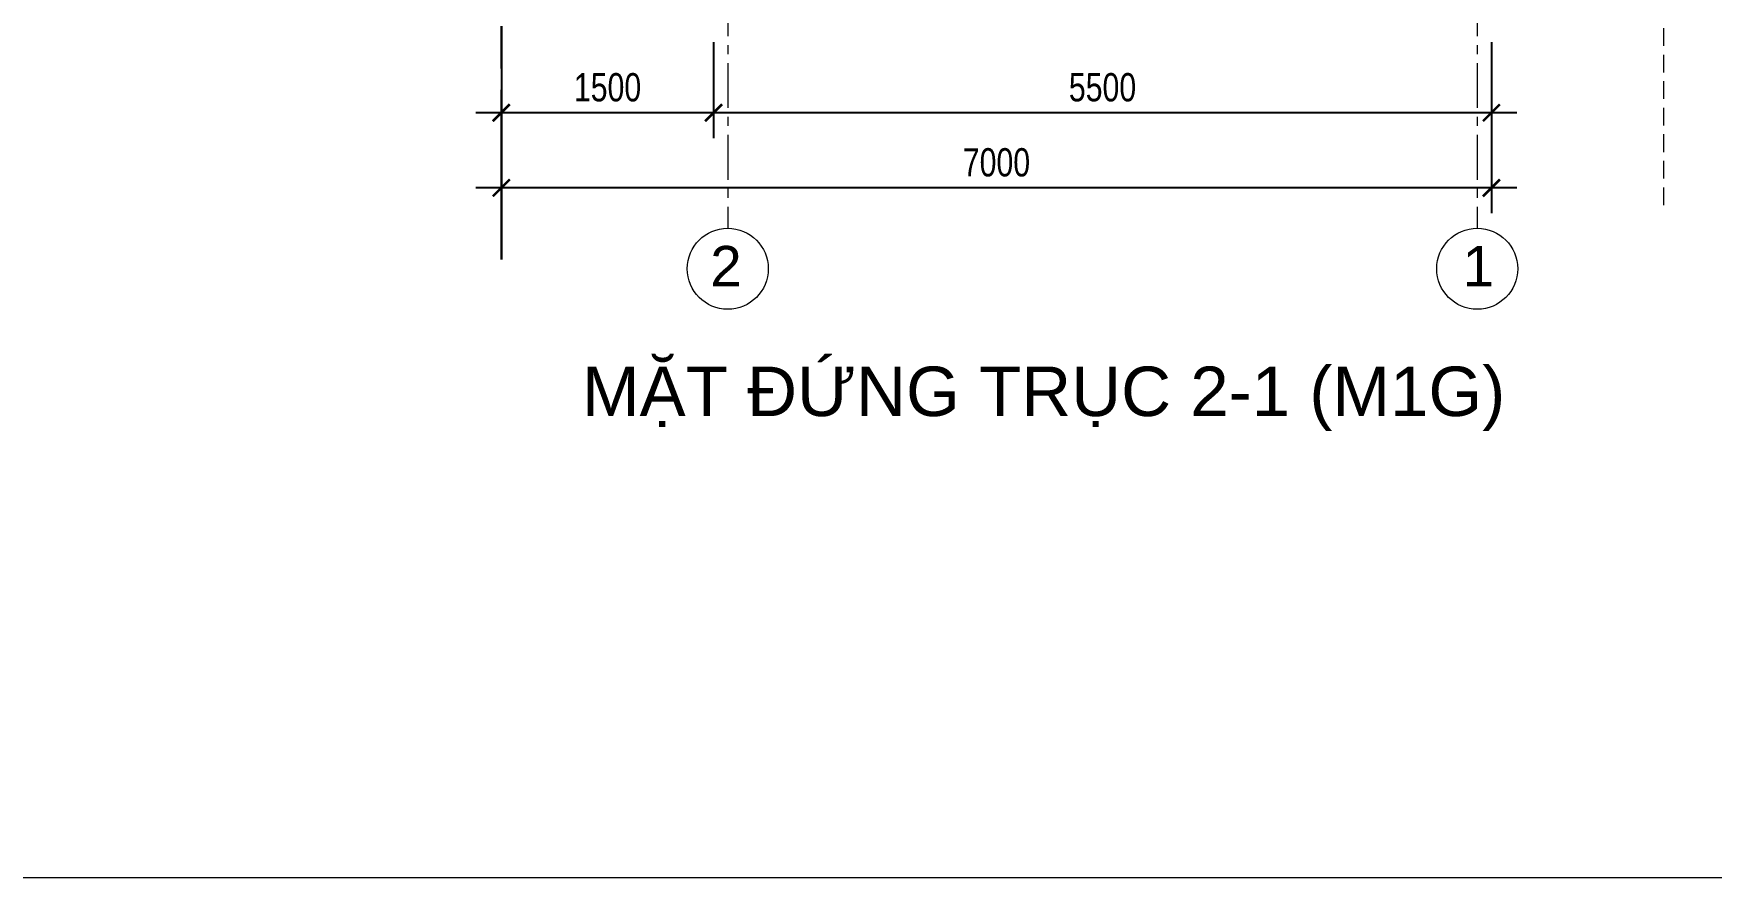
# Model space of a CAD drawing. Header units: millimetres. Extents: x -78046 to 260989, y -99288 to 158505.
# Drawn here: x 195780 to 207645, y 130290 to 136258 of the extents above; entities that cross this region are included whole.
import ezdxf
from ezdxf.enums import TextEntityAlignment as Align

# ---------------------------------------------------------------- set-up
doc = ezdxf.new("R2010")
doc.units = ezdxf.units.MM
doc.header["$LTSCALE"] = 100
doc.header["$PDMODE"] = 98
for name, pattern in [('ACAD_ISO09W100', [45, 24, -3, 6, -3, 6, -3]), ('CENTER', [50.8, 31.75, -6.35, 6.35, -6.35]), ('HIDDEN', [0.375, 0.25, -0.125])]:
    doc.linetypes.add(name, pattern=pattern)
doc.layers.get('Defpoints').update_dxf_attribs({"lineweight": 13})
for name, color, linetype, lineweight in [('-CENTER', 143, 'CENTER', 13), ('-DIM', 9, 'Continuous', 13), ('-HIDE', 3, 'HIDDEN', 13), ('-KH', 143, 'Continuous', 13), ('-LINE1', 7, 'Continuous', 18), ('-TEXT', 7, 'Continuous', 15), ('ranh gioi lo dat', 240, 'ACAD_ISO09W100', 30)]:
    doc.layers.add(name, color=color, linetype=linetype, lineweight=lineweight)
doc.styles.add('1', font='arial.ttf')
doc.styles.add('AVANH', font='VHAVAN_2.TTF', dxfattribs={"width": 0.8})
doc.styles.get("Standard").update_dxf_attribs({"font": 'arial.ttf'})
doc.dimstyles.new('C_100A3', dxfattribs={"dimscale": 100, "dimtxt": 2.5, "dimasz": 1.2, "dimexe": 1.8, "dimexo": 0, "dimgap": 0.75, "dimtad": 1, "dimdec": 0, "dimzin": 0, "dimdsep": 46, "dimtxsty": 'AVANH', "dimblk": 'ARCHTICK', "dimcen": 0, "dimdle": 1.8, "dimclrd": 256, "dimclre": 256, "dimclrt": 7, "dimadec": 0, "dimazin": 0, "dimtfac": 0.0001, "dimtdec": 0, "dimtix": 1, "dimtmove": 2, "dimatfit": 3, "dimldrblk": 'ARCHTICK', "dimfxl": 1.8, "dimtolj": 1, "dimtzin": 0, "dimarcsym": 0})

# ---------------------------------------------------------------- blocks, each defined once
blk = doc.blocks.new('_ARCHTICK')
at = {"const_width": 0.15}
blk.add_lwpolyline([(-0.5, -0.5), (0.5, 0.5)], dxfattribs=at)
blk = doc.blocks.new('*D377')
at = {"layer": '-DIM', "lineweight": -2, "transparency": 16777216}
for p, q in [((200589, 136196), (200589, 135518)), ((206089, 136196), (206089, 135518)), ((206269, 135698), (200409, 135698))]:
    blk.add_line(p, q, dxfattribs=at)
at = {"layer": 'Defpoints', "color": 0, "transparency": 16777216}
for p in [(200589, 136196), (206089, 136196), (200589, 135698)]:
    blk.add_point(p, dxfattribs=at)
at = {"layer": '-DIM', "lineweight": -2, "transparency": 16777216, "xscale": 120, "yscale": 120, "zscale": 120, "rotation": 180}
blk.add_blockref('_ARCHTICK', (200589, 135698), dxfattribs=at)
at = {"layer": '-DIM', "lineweight": -2, "transparency": 16777216, "xscale": 120, "yscale": 120, "zscale": 120}
blk.add_blockref('_ARCHTICK', (206089, 135698), dxfattribs=at)
at = {"layer": '-DIM', "color": 7, "transparency": 16777216, "insert": (203339, 135877), "char_height": 200, "attachment_point": 5, "style": 'AVANH'}
blk.add_mtext('\\A1;5500', dxfattribs=at)
blk = doc.blocks.new('*D378')
at = {"layer": '-DIM', "lineweight": -2, "transparency": 16777216}
for p, q in [((199088, 136111), (199088, 135518)), ((200589, 136196), (200589, 135518)), ((200769, 135698), (198908, 135698))]:
    blk.add_line(p, q, dxfattribs=at)
at = {"layer": 'Defpoints', "color": 0, "transparency": 16777216}
for p in [(199088, 136111), (200589, 136196), (199088, 135698)]:
    blk.add_point(p, dxfattribs=at)
at = {"layer": '-DIM', "lineweight": -2, "transparency": 16777216, "xscale": 120, "yscale": 120, "zscale": 120, "rotation": 180}
blk.add_blockref('_ARCHTICK', (199088, 135698), dxfattribs=at)
at = {"layer": '-DIM', "lineweight": -2, "transparency": 16777216, "xscale": 120, "yscale": 120, "zscale": 120}
blk.add_blockref('_ARCHTICK', (200589, 135698), dxfattribs=at)
at = {"layer": '-DIM', "color": 7, "transparency": 16777216, "insert": (199839, 135877), "char_height": 200, "attachment_point": 5, "style": 'AVANH'}
blk.add_mtext('\\A1;1500', dxfattribs=at)
blk = doc.blocks.new('*D379')
at = {"layer": '-DIM', "lineweight": -2, "transparency": 16777216}
for p, q in [((199088, 136111), (199088, 134987)), ((206089, 136196), (206089, 134987)), ((206269, 135167), (198908, 135167))]:
    blk.add_line(p, q, dxfattribs=at)
at = {"layer": 'Defpoints', "color": 0, "transparency": 16777216}
for p in [(199088, 136111), (206089, 136196), (199088, 135167)]:
    blk.add_point(p, dxfattribs=at)
at = {"layer": '-DIM', "lineweight": -2, "transparency": 16777216, "xscale": 120, "yscale": 120, "zscale": 120, "rotation": 180}
blk.add_blockref('_ARCHTICK', (199088, 135167), dxfattribs=at)
at = {"layer": '-DIM', "lineweight": -2, "transparency": 16777216, "xscale": 120, "yscale": 120, "zscale": 120}
blk.add_blockref('_ARCHTICK', (206089, 135167), dxfattribs=at)
at = {"layer": '-DIM', "color": 7, "transparency": 16777216, "insert": (202589, 135346), "char_height": 200, "attachment_point": 5, "style": 'AVANH'}
blk.add_mtext('\\A1;7000', dxfattribs=at)

msp = doc.modelspace()

# ---------------------------------------------------------------- linework, layer by layer
at = {"layer": '-CENTER', "ltscale": 0.1}
for p, q in [((200688.9, 136557), (200688.9, 134881)), ((205988.7, 136557), (205988.7, 134881))]:
    msp.add_line(p, q, dxfattribs=at)
at = {"layer": '-HIDE', "ltscale": 5}
msp.add_line((207306.4, 154107.8), (207306.4, 134990.1), dxfattribs=at)
at = {"layer": '-KH'}
for centre in [(200688.9, 134594.7), (205988.7, 134594.7)]:
    msp.add_circle(centre, 286.3, dxfattribs=at)
at = {"layer": '-LINE1'}
msp.add_lwpolyline([(181189.3, 130289.9), (221089.3, 130289.9), (221089.3, 158504.9), (181189.3, 158504.9)], close=True, dxfattribs=at)
at = {"layer": 'ranh gioi lo dat', "ltscale": 0.5}
msp.add_line((199088.3, 134659.8), (199088.3, 155758.7), dxfattribs=at)

# ---------------------------------------------------------------- texts
at = {"layer": '-TEXT', "color": 2, "style": '1'}
for s, p in [('2', (200676.5, 134612.8)), ('1', (205996.8, 134612.8))]:
    msp.add_text(s, height=286.3, dxfattribs=at).set_placement(p, align=Align.MIDDLE_CENTER)
at = {"layer": '-TEXT', "color": 4}
msp.add_text('MẶT ĐỨNG TRỤC 2-1 (M1G)', height=350, dxfattribs=at).set_placement((202922.4, 133552.7), align=Align.CENTER)

# ---------------------------------------------------------------- dimensions: what is measured, and where the dimension line sits
at = {"layer": '-DIM'}
for base, p1, p2, picture, middle in [((199088.3, 135698.2), (200588.7, 136196.4), (199088.3, 136110.7), '*D378', (199838.5, 135876.6)), ((199088.3, 135167.3), (206088.7, 136196.4), (199088.3, 136110.7), '*D379', (202588.5, 135345.7)), ((200588.7, 135698.2), (206088.7, 136196.4), (200588.7, 136196.4), '*D377', (203338.7, 135876.6))]:
    dim = msp.add_linear_dim(base=base, p1=p1, p2=p2, angle=180, dimstyle='C_100A3', override={"dimtxt": 2}, dxfattribs=at)
    dim.commit()
    dim.dimension.update_dxf_attribs({"geometry": picture, "text_midpoint": middle})

doc.saveas('drawing.dxf')
